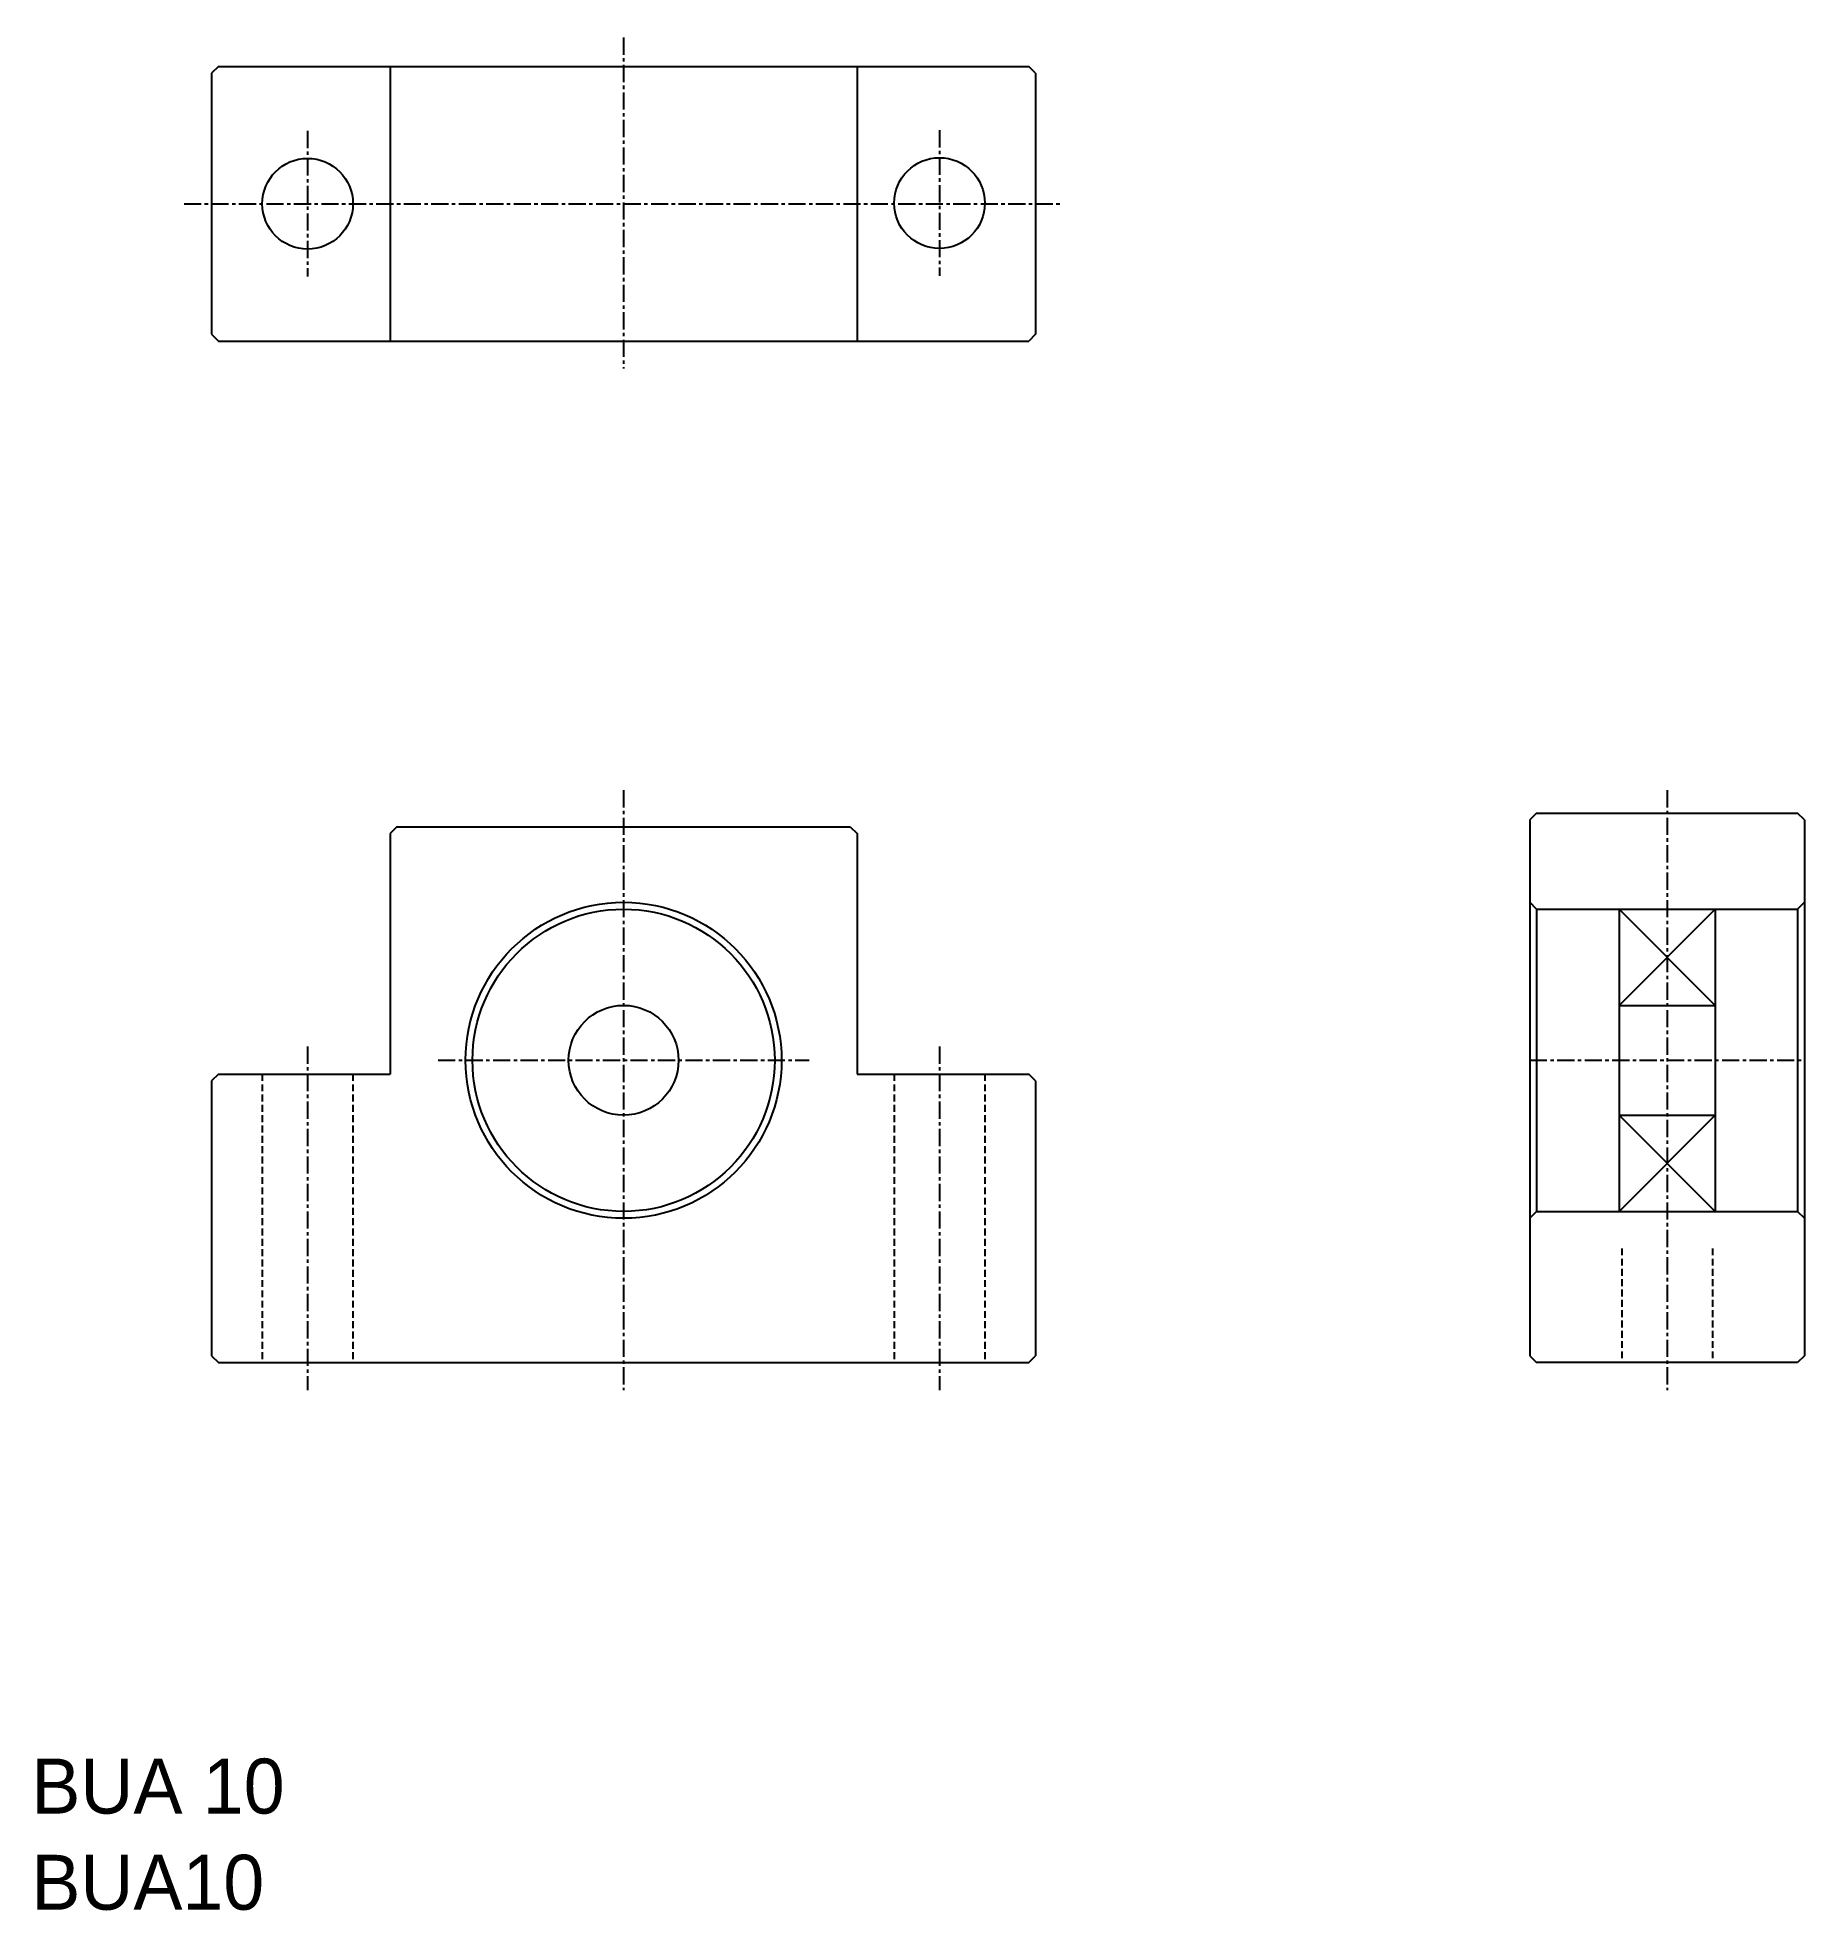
# Model space of a CAD drawing. Extents: x -2 to 127, y 53 to 189.
import ezdxf

# ---------------------------------------------------------------- set-up
doc = ezdxf.new("R2010")
doc.units = 0
doc.linetypes.add('CENTER', pattern=[2, 1.25, -0.25, 0.25, -0.25])
doc.linetypes.add('DASHED', pattern=[0.75, 0.5, -0.25])
doc.layers.get('0').update_dxf_attribs({"linetype": 'CONTINUOUS'})
doc.layers.add('CENTER', color=1, linetype='CENTER')

msp = doc.modelspace()

# ---------------------------------------------------------------- linework, layer by layer
at = {"color": 7, "linetype": 'CONTINUOUS'}
for p, q in [((11.22, 187.05), (10.72, 186.55)), ((11.22, 187.05), (70.22, 187.05)), ((23.72, 187.05), (23.72, 167.05)), ((57.72, 187.05), (57.72, 167.05)), ((70.72, 186.55), (70.22, 187.05)), ((10.72, 186.55), (10.72, 167.55)), ((70.72, 186.55), (70.72, 167.55)), ((10.72, 167.55), (11.22, 167.05)), ((11.22, 167.05), (70.22, 167.05)), ((70.72, 167.55), (70.22, 167.05)), ((107.19, 132.7), (106.69, 132.2)), ((107.19, 132.7), (126.19, 132.7)), ((126.69, 132.2), (126.19, 132.7)), ((24.22, 131.7), (23.72, 131.2)), ((23.72, 131.2), (23.72, 113.7)), ((24.22, 131.7), (57.22, 131.7)), ((57.22, 131.7), (57.72, 131.2)), ((57.72, 131.2), (57.72, 113.7)), ((106.69, 132.2), (106.69, 93.2)), ((126.69, 132.2), (126.69, 93.2)), ((107.19, 125.7), (106.69, 126.2)), ((107.19, 125.7), (126.19, 125.7)), ((107.19, 125.7), (107.19, 103.7)), ((113.19, 125.7), (113.19, 103.7)), ((120.19, 125.7), (120.19, 103.7)), ((126.19, 125.7), (126.69, 126.2)), ((126.19, 125.7), (126.19, 103.7)), ((113.19, 118.7), (120.19, 118.7)), ((11.22, 113.7), (10.72, 113.2)), ((10.72, 113.2), (10.72, 93.2)), ((11.22, 113.7), (23.72, 113.7)), ((57.72, 113.7), (70.22, 113.7)), ((70.72, 113.2), (70.22, 113.7)), ((70.72, 113.2), (70.72, 93.2)), ((113.19, 110.7), (120.19, 110.7)), ((107.19, 103.7), (106.69, 103.2)), ((107.19, 103.7), (126.19, 103.7)), ((113.19, 103.7), (120.19, 103.7)), ((126.19, 103.7), (126.69, 103.2)), ((10.72, 93.2), (11.22, 92.7)), ((70.22, 92.7), (70.72, 93.2)), ((106.69, 93.2), (107.19, 92.7)), ((126.69, 93.2), (126.19, 92.7)), ((11.22, 92.7), (70.22, 92.7)), ((126.19, 92.7), (107.19, 92.7))]:
    msp.add_line(p, q, dxfattribs=at)
at = {"color": 3, "linetype": 'CONTINUOUS'}
for p, q in [((113.19, 118.7), (120.19, 125.7)), ((120.19, 118.7), (113.19, 125.7)), ((120.19, 110.7), (113.19, 103.7)), ((113.19, 110.7), (120.19, 103.7))]:
    msp.add_line(p, q, dxfattribs=at)
at = {"color": 3, "linetype": 'DASHED'}
for p, q in [((14.42, 113.7), (14.42, 92.7)), ((21.02, 113.7), (21.02, 92.7)), ((60.42, 113.7), (60.42, 92.7)), ((67.02, 113.7), (67.02, 92.7)), ((113.39, 101.01), (113.39, 92.7)), ((119.99, 101.01), (119.99, 92.7))]:
    msp.add_line(p, q, dxfattribs=at)
at = {"color": 7, "linetype": 'CONTINUOUS'}
for centre, radius in [((17.72, 177.05), 3.3), ((63.72, 177.1), 3.3), ((40.72, 114.7), 11.5), ((40.72, 114.7), 11), ((40.72, 114.7), 4)]:
    msp.add_circle(centre, radius, dxfattribs=at)
at = {"layer": 'CENTER', "color": 1, "linetype": 'CENTER'}
for p, q in [((40.72, 189.15), (40.72, 165.05)), ((17.72, 182.35), (17.72, 171.75)), ((63.72, 182.4), (63.72, 171.8)), ((8.72, 177.05), (72.72, 177.05)), ((40.72, 134.36), (40.72, 90.7)), ((116.69, 134.36), (116.69, 90.7)), ((17.72, 115.7), (17.72, 90.7)), ((27.22, 114.7), (54.22, 114.7)), ((63.72, 115.7), (63.72, 90.7)), ((106.69, 114.7), (126.69, 114.7))]:
    msp.add_line(p, q, dxfattribs=at)

# ---------------------------------------------------------------- texts
at = {"color": 7, "linetype": 'CONTINUOUS'}
for s, p in [('BUA 10', (-2.39, 59.87)), ('BUA10', (-2.39, 52.87))]:
    msp.add_text(s, height=4, dxfattribs=at).set_placement(p)

doc.saveas('drawing.dxf')
